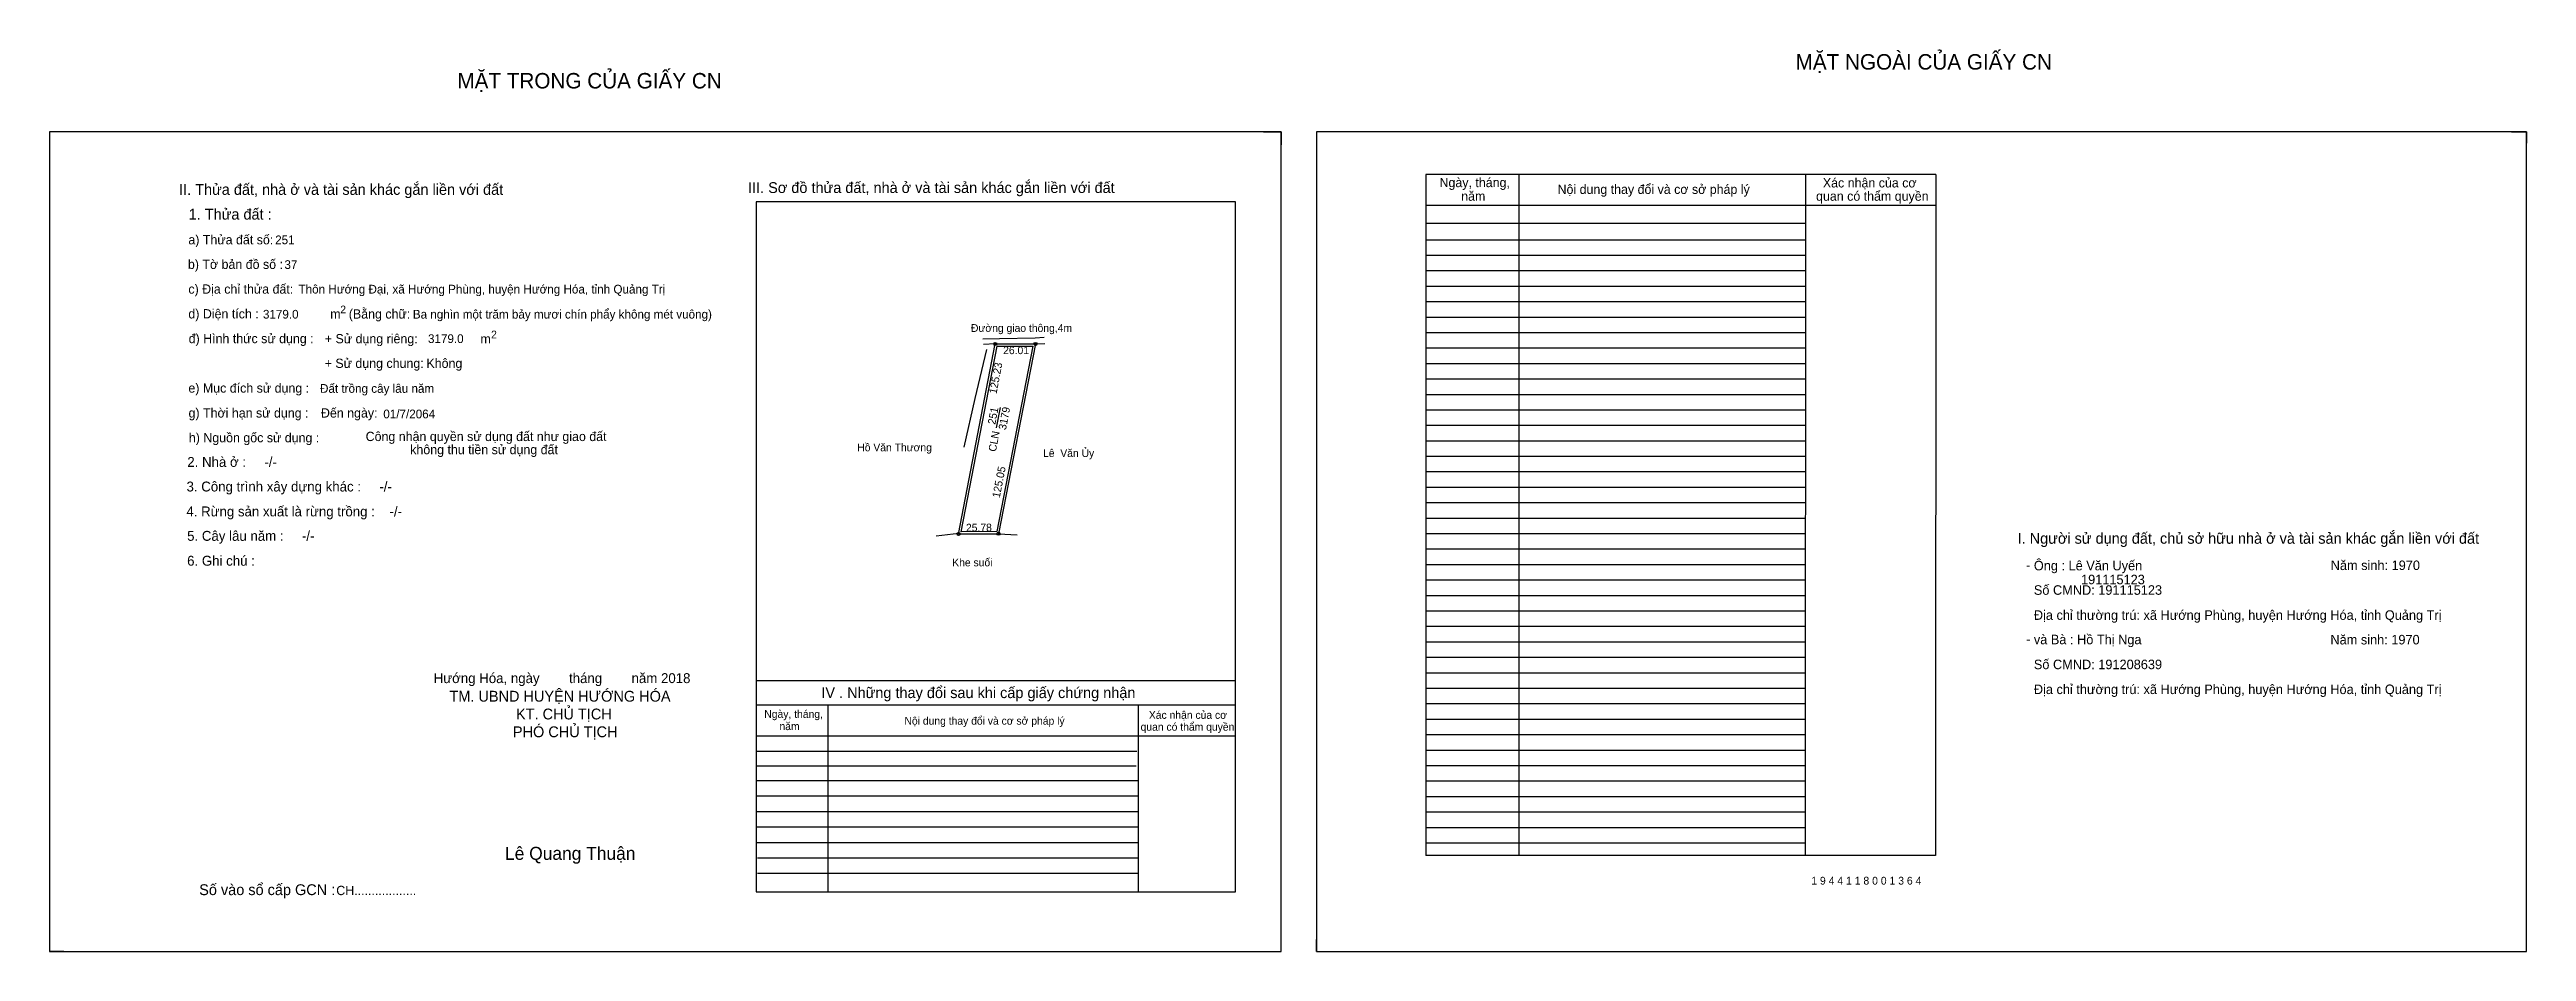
# Model space of a CAD drawing. Extents: x 534420 to 536022, y 1849673 to 1850256.
import ezdxf

# ---------------------------------------------------------------- set-up
doc = ezdxf.new("R2010")
doc.units = 0
for name, color, linetype in [('Default', 7, 'Continuous'), ('Level 10', 7, 'Continuous'), ('Level 11', 7, 'Continuous'), ('Level 13', 7, 'Continuous'), ('Level 27', 7, 'Continuous'), ('Level 36', 7, 'Continuous'), ('Level 4', 7, 'Continuous'), ('Level 49', 7, 'Continuous'), ('Level 5', 7, 'Continuous'), ('Level 55', 7, 'Continuous'), ('Level 6', 7, 'Continuous'), ('Level 60', 7, 'Continuous'), ('Level 7', 7, 'Continuous'), ('Level 8', 7, 'Continuous'), ('Level 9', 7, 'Continuous')]:
    doc.layers.add(name, color=color, linetype=linetype)

msp = doc.modelspace()

# ---------------------------------------------------------------- linework, layer by layer
at = {"layer": 'Level 10'}
for p, q in [((535205.1, 1850203.3), (535216.5, 1850203.3)), ((535216.5, 1850203.3), (535216.5, 1850194.9)), ((536011.9, 1850203.3), (536021.5, 1850203.3)), ((536021.5, 1850203.3), (536021.5, 1850195.9)), ((535008, 1849943.2), (535033.8, 1849943.4)), ((534420.3, 1849681.1), (534420.3, 1849673.3)), ((535239.3, 1849673.3), (535239.3, 1849681.1)), ((534429.5, 1849673.3), (534420.3, 1849673.3)), ((535239.3, 1849673.3), (535246.3, 1849673.3))]:
    msp.add_line(p, q, dxfattribs=at)
for points in [[(534420.3, 1849673.3), (535216.5, 1849673.3), (535216.5, 1850203.3), (534420.3, 1850203.3)], [(535239.3, 1849673.3), (536021.5, 1849673.3), (536021.5, 1850203.3), (535239.3, 1850203.3)], [(535008, 1849943.2), (535031.7, 1850066.1), (535057.7, 1850066.1), (535033.8, 1849943.4)], [(535009.7, 1849944.6), (535032.9, 1850064.7), (535056, 1850064.7), (535032.7, 1849944.8)]]:
    msp.add_lwpolyline(points, close=True, dxfattribs=at)
at = {"layer": 'Level 11'}
for centre in [(535031.7, 1850066.1), (535057.7, 1850066.1), (535008, 1849943.2), (535008, 1849943.2), (535033.8, 1849943.4)]:
    msp.add_circle(centre, 1, dxfattribs=at)
at = {"layer": 'Level 27'}
for p, q in [((535031.7, 1850066.1), (535024.1, 1850065.8)), ((535057.7, 1850066.1), (535063.7, 1850066.4)), ((535033.8, 1849943.4), (535045.8, 1849942.6))]:
    msp.add_line(p, q, dxfattribs=at)
at = {"layer": 'Level 5'}
msp.add_line((535008.1, 1849943.5), (534993.6, 1849941.8), dxfattribs=at)
msp.add_lwpolyline([(535023.6, 1850069.4), (535034.5, 1850069.6), (535057.6, 1850070.1), (535063.4, 1850070.5)], dxfattribs=at)
at = {"layer": 'Level 6'}
for p, q in [((535026.1, 1850062.5), (535018.4, 1850030.9)), ((535018.4, 1850030.9), (535011.3, 1849999.3))]:
    msp.add_line(p, q, dxfattribs=at)
at = {"layer": 'Level 7'}
for p, q in [((535555.3, 1850133.3), (535310.1, 1850133.3)), ((535555.3, 1850123.3), (535310.1, 1850123.3)), ((535555.3, 1850113.3), (535310.1, 1850113.3)), ((535555.3, 1850103.3), (535310.1, 1850103.3)), ((535555.3, 1850093.3), (535310.1, 1850093.3)), ((535555.3, 1850083.3), (535310.1, 1850083.3)), ((535555.3, 1850073.3), (535310.1, 1850073.3)), ((535555.3, 1850063.3), (535310.1, 1850063.3)), ((535555.3, 1850053.3), (535310.1, 1850053.3)), ((535555.3, 1850043.3), (535310.1, 1850043.3)), ((535555.3, 1850033.3), (535310.1, 1850033.3)), ((535555.3, 1850023.3), (535310.1, 1850023.3)), ((535555.3, 1850013.3), (535310.1, 1850013.3)), ((535555.3, 1850003.3), (535310.1, 1850003.3)), ((535555.3, 1849993.3), (535310.1, 1849993.3)), ((535555.3, 1849983.3), (535310.1, 1849983.3)), ((535555.3, 1849973.3), (535310.1, 1849973.3)), ((535555.3, 1849963.3), (535310.1, 1849963.3)), ((535555.3, 1849953.3), (535310.1, 1849953.3)), ((535555.3, 1849943.3), (535310.1, 1849943.3)), ((535555.3, 1849933.3), (535310.1, 1849933.3)), ((535555.3, 1849923.3), (535310.1, 1849923.3)), ((535555.3, 1849913.3), (535310.1, 1849913.3)), ((535555.3, 1849903.3), (535310.1, 1849903.3)), ((535555.3, 1849893.3), (535310.1, 1849893.3)), ((535555.3, 1849883.3), (535310.1, 1849883.3)), ((535555.3, 1849873.3), (535310.1, 1849873.3)), ((535555.3, 1849863.3), (535310.1, 1849863.3)), ((535555.3, 1849853.3), (535310.1, 1849853.3)), ((535555.3, 1849843.3), (535310.1, 1849843.3)), ((535555.3, 1849833.3), (535310.1, 1849833.3)), ((535555.3, 1849823.3), (535310.1, 1849823.3)), ((535123.3, 1849802.6), (534877.1, 1849802.6)), ((535555.3, 1849813.3), (535310.1, 1849813.3)), ((535555.3, 1849803.3), (535310.1, 1849803.3)), ((535122.8, 1849793.1), (534877.1, 1849793.1)), ((535555.3, 1849793.3), (535310.1, 1849793.3)), ((535124.1, 1849783.6), (534877.1, 1849783.6)), ((535124.1, 1849773.6), (534877.1, 1849773.6)), ((535555.3, 1849783.3), (535310.1, 1849783.3)), ((535555.3, 1849773.3), (535310.1, 1849773.3)), ((535124.1, 1849763.6), (534877.1, 1849763.6)), ((535555.3, 1849763.3), (535310.1, 1849763.3)), ((535124.1, 1849753.6), (534877.1, 1849753.6)), ((535124.1, 1849743.6), (534877.1, 1849743.6)), ((535555.3, 1849753.3), (535310.1, 1849753.3)), ((535555.3, 1849743.3), (535310.1, 1849743.3)), ((535124.1, 1849733.6), (534877.9, 1849733.6)), ((535124.1, 1849723.6), (534877.9, 1849723.6))]:
    msp.add_line(p, q, dxfattribs=at)
at = {"layer": 'Level 8'}
for p, q in [((535639.7, 1850175.7), (535310.1, 1850175.7)), ((535310.1, 1850175.7), (535310.1, 1849735.3)), ((535370.1, 1850175.7), (535370.1, 1849735.3)), ((535555.5, 1850175.5), (535555.3, 1849735.3)), ((535639.7, 1850175.7), (535639.5, 1849735.3)), ((535187.1, 1850157.9), (534877.1, 1850157.9)), ((534877.1, 1850157.9), (534877.1, 1849711.9)), ((535187.1, 1849711.9), (535187.1, 1850157.9)), ((535639.7, 1850155.7), (535310.1, 1850155.7)), ((535555.3, 1850144), (535310.1, 1850144)), ((535187.1, 1849848.3), (534877.1, 1849848.3)), ((535187.1, 1849832.5), (534877.1, 1849832.5)), ((534923.4, 1849832.5), (534923.4, 1849711.9)), ((535124.1, 1849832.5), (535124.1, 1849711.9)), ((535187.1, 1849812.5), (534877.1, 1849812.5)), ((535639.5, 1849735.3), (535310.1, 1849735.3)), ((534877.1, 1849711.9), (535187.1, 1849711.9))]:
    msp.add_line(p, q, dxfattribs=at)
at = {"layer": 'Level 9'}
msp.add_line((535032.6, 1850011.9), (535035.1, 1850025), dxfattribs=at)

# ---------------------------------------------------------------- texts
at = {"layer": 'Default'}
for s, p in [('e) Mục đích sử dụng :', (534510.1, 1850034.6)), ('g) Thời hạn sử dụng :', (534510.2, 1850018.5)), ('Đến ngày:', (534595.8, 1850018.5)), ('h) Nguồn gốc sử dụng :', (534510.4, 1850002.5)), ('Công nhận quyền sử dụng đất như giao đất', (534624.7, 1850003.3)), ('không thu tiền sử dụng đất', (534653.5, 1849994.8))]:
    msp.add_text(s, height=6, dxfattribs=at).set_placement(p)
at = {"layer": 'Level 13'}
for s, p in [('251', (535031.7, 1850013.7)), ('3179', (535038.6, 1850010.2)), ('CLN', (535032.1, 1849996.1))]:
    msp.add_text(s, height=5, rotation=79.135, dxfattribs=at).set_placement(p)
at = {"layer": 'Level 36'}
msp.add_text('Đường giao thông,4m', height=5, dxfattribs=at).set_placement((535016, 1850073.9))
at = {"layer": 'Level 4'}
msp.add_text('191115123', height=6.16, dxfattribs=at).set_placement((535733.6, 1849910.7))
at = {"layer": 'Level 49'}
msp.add_text('26.01', height=5, dxfattribs=at).set_placement((535036.8, 1850059.5))
for s, rotation, p in [('125.23', 79.1091, (535032.5, 1850033.5)), ('125.05', 78.9866, (535034.6, 1849966.3)), ('25.78', 0.4889, (535012.8, 1849944.8))]:
    msp.add_text(s, height=5, rotation=rotation, dxfattribs=at).set_placement(p)
at = {"layer": 'Level 55'}
for s, height, p in [('253', 0.22, (535031.5, 1850065.9)), ('253', 0.22, (535031.5, 1850065.9)), ('1', 0.8, (535031.5, 1850066.1)), ('0', 0.22, (535031.6, 1850065.9)), ('0', 0.22, (535031.6, 1850065.9)), ('2', 0.8, (535057.4, 1850066.1)), ('243', 0.22, (535057.5, 1850065.9)), ('0', 0.22, (535057.6, 1850065.9)), ('0', 0.22, (535057.6, 1850065.9)), ('4', 0.8, (535007.8, 1849943.2)), ('253', 0.22, (535007.8, 1849942.9)), ('253', 0.22, (535007.8, 1849942.9)), ('3', 0.8, (535033.6, 1849943.4)), ('253', 0.22, (535033.6, 1849943.2)), ('243', 0.22, (535033.6, 1849943.2)), ('253', 0.22, (535033.6, 1849943.2))]:
    msp.add_text(s, height=height, dxfattribs=at).set_placement(p)
at = {"layer": 'Level 6'}
for s, height, p in [('251', 5.63, (534566.2, 1850130.6)), ('37', 5.63, (534572.2, 1850114.6)), ('Thôn Hướng Đại, xã Hướng Phùng, huyện Hướng Hóa, tỉnh Quảng Trị', 5.64, (534581.3, 1850098.7)), ('3179.0', 5.63, (534558.3, 1850082.5)), ('Ba nghìn một trăm bảy mươi chín phẩy không mét vuông)', 5.632, (534655.2, 1850082.5)), ('3179.0', 5.63, (534665, 1850066.7)), ('Đất trồng cây lâu năm', 5.64, (534595.2, 1850034.5)), ('01/7/2064', 5.64, (534636.1, 1850018)), ('Ông : Lê Văn Uyến', 6.16, (535703.1, 1849919.7)), ('Năm sinh: 1970', 6.16, (535895, 1849919.9)), ('Số CMND: 191115123', 6.16, (535703.1, 1849903.9)), ('Địa chỉ thường trú: xã Hướng Phùng, huyện Hướng Hóa, tỉnh Quảng Trị', 6.16, (535703.1, 1849887.7)), ('và Bà : Hồ Thị Nga', 6.16, (535703.1, 1849871.9)), ('Năm sinh: 1970', 6.16, (535894.8, 1849871.8)), ('Số CMND: 191208639', 6.16, (535703.1, 1849855.8)), ('Địa chỉ thường trú: xã Hướng Phùng, huyện Hướng Hóa, tỉnh Quảng Trị', 6.16, (535703.1, 1849839.7)), ('1 9 4 4 1 1 8 0 0 1 3 6 4', 5.04, (535559.2, 1849716.5))]:
    msp.add_text(s, height=height, dxfattribs=at).set_placement(p)
at = {"layer": 'Level 60'}
for s, p in [('Hồ Văn Thương', (534942.5, 1849996.7)), ('Lê  Văn Ủy', (535062.6, 1849993)), ('Khe suối', (535003.9, 1849922.3))]:
    msp.add_text(s, height=5, dxfattribs=at).set_placement(p)
at = {"layer": 'Level 7'}
for s, height, p in [('MẶT NGOÀI CỦA GIẤY CN', 10, (535549.1, 1850243.5)), ('MẶT TRONG CỦA GIẤY CN', 10, (534684, 1850231.3)), ('II. Thửa đất, nhà ở và tài sản khác gắn liền với đất', 7, (534504.1, 1850162.5)), ('III. Sơ đồ thửa đất, nhà ở và tài sản khác gắn liền với đất', 7, (534871.9, 1850163.7)), ('Ngày, tháng,', 6, (535318.9, 1850167.5)), ('Xác nhận của cơ', 6, (535566.7, 1850167.3)), ('năm', 6, (535332.9, 1850158.7)), ('Nội dung thay đổi và cơ sở pháp lý', 6, (535395.2, 1850163.1)), (' quan có thẩm quyền', 6, (535560.1, 1850158.7)), ('1. Thửa đất :', 7, (534510.3, 1850146.5)), ('a) Thửa đất số:', 6, (534510.1, 1850130.5)), ('b) Tờ bản đồ số :', 6, (534509.8, 1850114.6)), ('c) Địa chỉ thửa đất:', 6, (534510.1, 1850098.6)), ('2', 5, (534608.3, 1850085.9)), ('d) Diện tích :', 6, (534510.1, 1850082.6)), ('m', 6, (534601.8, 1850082.5)), ('(Bằng chữ:', 6, (534613.8, 1850082.5)), ('2', 5, (534705.8, 1850069.7)), ('đ) Hình thức sử dụng :', 6, (534510.3, 1850066.6)), ('+ Sử dụng riêng:', 6, (534598.3, 1850066.5)), ('m', 6, (534698.9, 1850066.4)), ('+ Sử dụng chung:', 6, (534598.2, 1850050.6)), ('Không', 6, (534664, 1850050.6)), ('2. Nhà ở :     -/-', 6.4, (534509.4, 1849986.6)), ('3. Công trình xây dựng khác :     -/-', 6.4, (534508.9, 1849970.7)), ('4. Rừng sản xuất là rừng trồng :    -/-', 6.4, (534508.8, 1849954.6)), ('5. Cây lâu năm :     -/-', 6.4, (534509.3, 1849938.8)), ('I. Người sử dụng đất, chủ sở hữu nhà ở và tài sản khác gắn liền với đất', 7, (535692.6, 1849936.9)), ('6. Ghi chú :', 6.4, (534509.3, 1849922.7)), ('-', 6.4, (535698, 1849919.9)), ('-', 6.4, (535698.1, 1849872.1)), ('Hướng Hóa, ngày        tháng        năm 2018', 6.4, (534668.7, 1849846.8)), ('TM. UBND HUYỆN HƯỚNG HÓA', 7, (534678.9, 1849834.8)), ('IV . Những thay đổi sau khi cấp giấy chứng nhận', 7, (534919.3, 1849837.1)), ('PHÓ CHỦ TỊCH', 7, (534719.9, 1849811.8)), ('KT. CHỦ TỊCH', 7, (534721.9, 1849823.3)), ('Ngày, tháng,', 5, (534882.4, 1849824.3)), ('năm', 5, (534892.2, 1849816.4)), ('Nội dung thay đổi và cơ sở pháp lý', 5, (534973, 1849819.9)), (' quan có thẩm quyền', 5, (535123.8, 1849816)), ('Xác nhận của cơ', 5, (535131, 1849823.7)), ('Lê Quang Thuận', 8.4, (534714.8, 1849732.5)), ('Số vào sổ cấp GCN :', 7, (534517.1, 1849709.7)), ('CH..................', 6, (534605.7, 1849709.7))]:
    msp.add_text(s, height=height, dxfattribs=at).set_placement(p)

doc.saveas('drawing.dxf')
